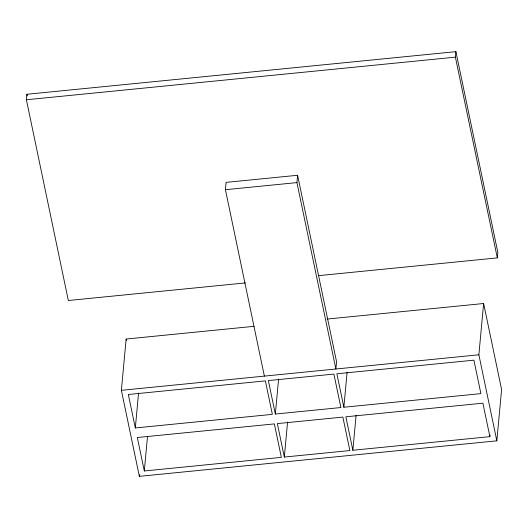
<?xml version="1.0" encoding="UTF-8"?>
<svg xmlns="http://www.w3.org/2000/svg" width="528" height="528" viewBox="0 0 528 528"><rect width="100%" height="100%" fill="white"/><g stroke="black" fill="none" stroke-linecap="round" stroke-linejoin="round"><path stroke-width="0.79" d="M245.441 282.916L68.336 300.511L26.4 99.766L26.908 94.274L455.895 51.652L497.831 252.397L497.323 257.888L318.575 275.649M327.023 319.077L483.628 303.514L501.6 389.545L496.841 440.827L139.352 476.348L121.381 390.317L126.139 339.035L254.047 326.324M135.326 427.957L128.337 394.502L265.373 380.886L272.362 414.348L135.326 427.957L138.574 392.957M139.352 476.348L139.504 474.718M144.309 470.976L137.32 437.521L274.362 423.905L281.351 457.36L144.309 470.976L147.484 436.788M264.376 376.108L225.43 189.704L226.109 182.378L297.607 175.276L336.554 361.68L335.874 369.006L296.927 182.602L297.607 175.276M275.339 414.051L268.349 380.589L333.894 374.081L340.883 407.537L275.339 414.051L278.593 379.045M284.328 457.063L277.339 423.608L342.877 417.094L349.866 450.556L284.328 457.063L287.575 422.063M343.86 407.24L336.871 373.784L473.906 360.169L480.896 393.624L343.86 407.24L347.107 372.24M490.037 435.013L489.885 436.643L352.849 450.259L356.096 415.259M497.323 257.888L455.387 57.149L455.895 51.652M496.841 440.827L478.87 354.796L483.628 303.514M26.4 99.766L455.387 57.149M225.43 189.704L296.927 182.602M121.381 390.317L478.87 354.796M489.885 436.643L482.896 403.187L345.86 416.803L352.849 450.259M126.139 339.035L126.476 340.639M26.908 94.274L27.245 95.885"/></g></svg>
